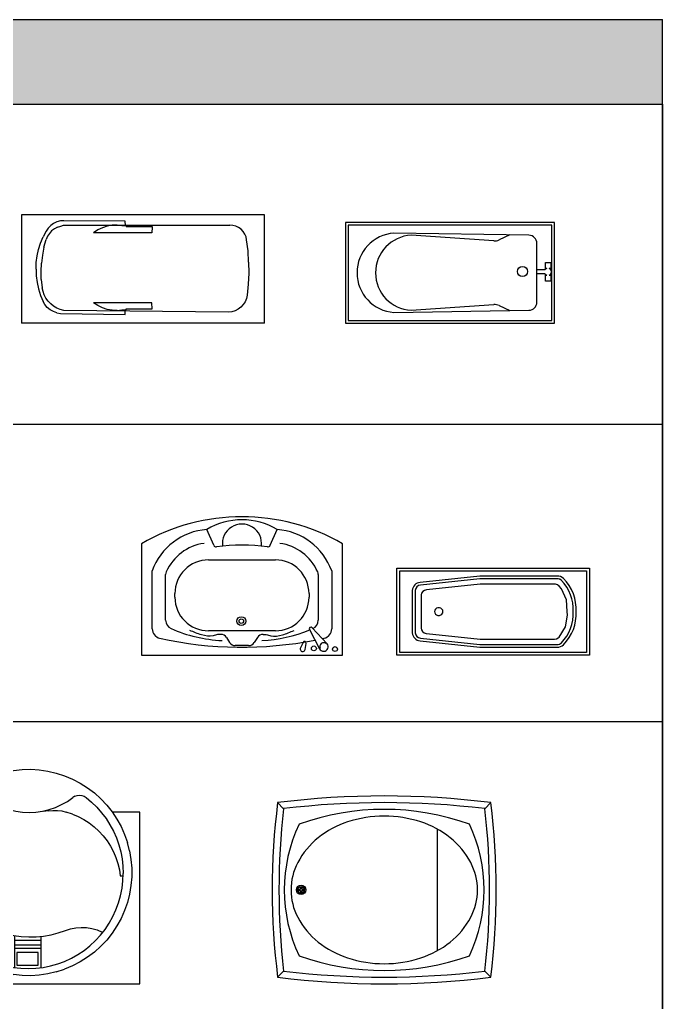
# Model space of a CAD drawing. Header units: millimetres. Extents: x 4994 to 37440, y 17304 to 30205.
# Drawn here: x 32649 to 37440, y 22884 to 30205 of the extents above; entities that cross this region are included whole.
import ezdxf

# ---------------------------------------------------------------- set-up
doc = ezdxf.new("R2010")
doc.units = ezdxf.units.MM
doc.layers.add('www.cad-blocks.net', color=7, linetype='Continuous')

# ---------------------------------------------------------------- blocks, each defined once
blk = doc.blocks.new('A$C5ABF5309')
for p, q in [((1.3328, 1.5985, -0.3429), (0, 1.5985, -0.3429)), ((0, 1.5985, -0.3429), (0, 0.3185, -0.3429)), ((0.7498, 1.5341, -0.3429), (0.8142, 1.5375, -0.3429)), ((0.8142, 1.5375, -0.3429), (0.8786, 1.5364, -0.3429)), ((1.3328, 1.3503, -0.3429), (1.3328, 1.5985, -0.3429)), ((0.445, 1.4352, -0.3429), (0.5025, 1.4651, -0.3429)), ((0.5025, 1.4651, -0.3429), (0.5612, 1.4893, -0.3429)), ((0.6233, 1.51, -0.3429), (0.5612, 1.4893, -0.3429)), ((0.6233, 1.51, -0.3429), (0.6854, 1.5238, -0.3429)), ((0.721, 1.4755, -0.3429), (0.667, 1.464, -0.3429)), ((0.6854, 1.5238, -0.3429), (0.7498, 1.5341, -0.3429)), ((0.7762, 1.4812, -0.3429), (0.721, 1.4755, -0.3429)), ((0.736, 1.4743, -0.3429), (0.736, 1.2489, -0.3429)), ((0.8314, 1.4835, -0.3429), (0.7762, 1.4812, -0.3429)), ((0.8866, 1.4812, -0.3429), (0.8314, 1.4835, -0.3429)), ((0.8786, 1.5364, -0.3429), (0.9418, 1.5295, -0.3429)), ((0.9418, 1.4755, -0.3429), (0.8866, 1.4812, -0.3429)), ((0.9349, 1.242, -0.3429), (0.9349, 1.4743, -0.3429)), ((1.0051, 1.518, -0.3429), (0.9418, 1.5295, -0.3429)), ((0.997, 1.464, -0.3429), (0.9418, 1.4755, -0.3429)), ((1.0051, 1.518, -0.3429), (1.0672, 1.5008, -0.3429)), ((1.0672, 1.5008, -0.3429), (1.1281, 1.4778, -0.3429)), ((1.1281, 1.4778, -0.3429), (1.1856, 1.4502, -0.3429)), ((0.3392, 1.3616, -0.3429), (0.391, 1.4007, -0.3429)), ((0.391, 1.4007, -0.3429), (0.445, 1.4352, -0.3429)), ((0.5106, 1.4065, -0.3429), (0.4623, 1.38, -0.3429)), ((0.5612, 1.4306, -0.3429), (0.5106, 1.4065, -0.3429)), ((0.6129, 1.449, -0.3429), (0.5612, 1.4306, -0.3429)), ((0.667, 1.464, -0.3429), (0.6129, 1.449, -0.3429)), ((0.759, 1.4594, -0.3429), (0.759, 1.3651, -0.3429)), ((0.9165, 1.4594, -0.3429), (0.759, 1.4594, -0.3429)), ((0.9165, 1.3651, -0.3429), (0.9165, 1.4594, -0.3429)), ((1.0499, 1.449, -0.3429), (0.997, 1.464, -0.3429)), ((1.1028, 1.4306, -0.3429), (1.0499, 1.449, -0.3429)), ((1.1534, 1.4065, -0.3429), (1.1028, 1.4306, -0.3429)), ((1.2017, 1.38, -0.3429), (1.1534, 1.4065, -0.3429)), ((1.1856, 1.4502, -0.3429), (1.242, 1.418, -0.3429)), ((1.242, 1.418, -0.3429), (1.2949, 1.3812, -0.3429)), ((0.2472, 1.2719, -0.3429), (0.2921, 1.3179, -0.3429)), ((0.2921, 1.3179, -0.3429), (0.3392, 1.3616, -0.3429)), ((0.4163, 1.349, -0.3429), (0.3726, 1.3145, -0.3429)), ((0.4623, 1.38, -0.3429), (0.4163, 1.349, -0.3429)), ((0.736, 1.3352, -0.3429), (0.9349, 1.3352, -0.3429)), ((0.759, 1.3651, -0.3429), (0.9165, 1.3651, -0.3429)), ((1.2477, 1.349, -0.3429), (1.2017, 1.38, -0.3429)), ((1.2914, 1.3145, -0.3429), (1.2477, 1.349, -0.3429)), ((1.3328, 1.3503, -0.3429), (1.2949, 1.3812, -0.3429)), ((1.3443, 1.3409, -0.3429), (1.3903, 1.2949, -0.3429)), ((0.207, 1.2213, -0.3429), (0.2472, 1.2719, -0.3429)), ((0.3312, 1.2765, -0.3429), (0.2932, 1.2363, -0.3429)), ((0.3726, 1.3145, -0.3429), (0.3312, 1.2765, -0.3429)), ((0.7728, 1.2477, -0.3429), (0.7176, 1.242, -0.3429)), ((0.9315, 1.3087, -0.3429), (0.736, 1.3087, -0.3429)), ((0.736, 1.2754, -0.3429), (0.9349, 1.2754, -0.3429)), ((0.8291, 1.2489, -0.3429), (0.7728, 1.2477, -0.3429)), ((0.8843, 1.2466, -0.3429), (0.8291, 1.2489, -0.3429)), ((0.9395, 1.2386, -0.3429), (0.8843, 1.2466, -0.3429)), ((1.3317, 1.2765, -0.3429), (1.2914, 1.3145, -0.3429)), ((1.3696, 1.2363, -0.3429), (1.3317, 1.2765, -0.3429)), ((1.3903, 1.2949, -0.3429), (1.4329, 1.2466, -0.3429)), ((1.4329, 1.2466, -0.3429), (1.4708, 1.1949, -0.3429)), ((0.1713, 1.1673, -0.3429), (0.207, 1.2213, -0.3429)), ((0.2587, 1.1926, -0.3429), (0.2288, 1.1466, -0.3429)), ((0.2932, 1.2363, -0.3429), (0.2587, 1.1926, -0.3429)), ((0.3185, 1.196, -0.3429), (0.2817, 1.2121, -0.3429)), ((0.3576, 1.1856, -0.3429), (0.3185, 1.196, -0.3429)), ((0.3979, 1.1788, -0.3429), (0.3576, 1.1856, -0.3429)), ((0.4381, 1.1776, -0.3429), (0.3979, 1.1788, -0.3429)), ((0.4784, 1.1799, -0.3429), (0.4381, 1.1776, -0.3429)), ((0.5175, 1.188, -0.3429), (0.4784, 1.1799, -0.3429)), ((0.5554, 1.2006, -0.3429), (0.5175, 1.188, -0.3429)), ((0.6083, 1.2179, -0.3429), (0.5554, 1.2006, -0.3429)), ((0.6624, 1.2328, -0.3429), (0.6083, 1.2179, -0.3429)), ((0.7176, 1.242, -0.3429), (0.6624, 1.2328, -0.3429)), ((0.9947, 1.2282, -0.3429), (0.9395, 1.2386, -0.3429)), ((1.0476, 1.2121, -0.3429), (0.9947, 1.2282, -0.3429)), ((1.0476, 1.2121, -0.3429), (1.1005, 1.1926, -0.3429)), ((1.1408, 1.1788, -0.3429), (1.1005, 1.1926, -0.3429)), ((1.1833, 1.1696, -0.3429), (1.1408, 1.1788, -0.3429)), ((1.311, 1.173, -0.3429), (1.2684, 1.1661, -0.3429)), ((1.3524, 1.1845, -0.3429), (1.311, 1.173, -0.3429)), ((1.3524, 1.1845, -0.3429), (1.3926, 1.2006, -0.3429)), ((1.4041, 1.1926, -0.3429), (1.3696, 1.2363, -0.3429)), ((1.4352, 1.1466, -0.3429), (1.4041, 1.1926, -0.3429)), ((1.4708, 1.1949, -0.3429), (1.5042, 1.1397, -0.3429)), ((0.115, 1.0523, -0.3429), (0.1403, 1.1109, -0.3429)), ((0.1403, 1.1109, -0.3429), (0.1713, 1.1673, -0.3429)), ((0.2288, 1.1466, -0.3429), (0.2012, 1.0971, -0.3429)), ((1.2259, 1.165, -0.3429), (1.1833, 1.1696, -0.3429)), ((1.2684, 1.1661, -0.3429), (1.2259, 1.165, -0.3429)), ((1.4616, 1.0971, -0.3429), (1.4352, 1.1466, -0.3429)), ((1.5042, 1.1397, -0.3429), (1.5329, 1.0822, -0.3429)), ((0.0931, 0.9913, -0.3429), (0.115, 1.0523, -0.3429)), ((0.1782, 1.0476, -0.3429), (0.1587, 0.9947, -0.3429)), ((0.2012, 1.0971, -0.3429), (0.1782, 1.0476, -0.3429)), ((1.4858, 1.0476, -0.3429), (1.4616, 1.0971, -0.3429)), ((1.5042, 0.9947, -0.3429), (1.4858, 1.0476, -0.3429)), ((1.5329, 1.0822, -0.3429), (1.5559, 1.0212, -0.3429)), ((0.077, 0.9292, -0.3429), (0.0931, 0.9913, -0.3429)), ((0.1587, 0.9947, -0.3429), (0.1437, 0.9418, -0.3429)), ((1.5191, 0.9418, -0.3429), (1.5042, 0.9947, -0.3429)), ((1.5743, 0.9603, -0.3429), (1.5559, 1.0212, -0.3429)), ((1.5881, 0.897, -0.3429), (1.5743, 0.9603, -0.3429)), ((0.0667, 0.8648, -0.3429), (0.077, 0.9292, -0.3429)), ((0.1322, 0.8866, -0.3429), (0.1265, 0.8314, -0.3429)), ((0.1437, 0.9418, -0.3429), (0.1322, 0.8866, -0.3429)), ((1.5306, 0.8866, -0.3429), (1.5191, 0.9418, -0.3429)), ((1.5375, 0.8314, -0.3429), (1.5306, 0.8866, -0.3429)), ((1.5881, 0.897, -0.3429), (1.5962, 0.8338, -0.3429)), ((0.0609, 0.8016, -0.3429), (0.0667, 0.8648, -0.3429)), ((0.1265, 0.8314, -0.3429), (0.1242, 0.7762, -0.3429)), ((1.5387, 0.7762, -0.3429), (1.5375, 0.8314, -0.3429)), ((1.5962, 0.8338, -0.3429), (1.5985, 0.7694, -0.3429)), ((0.0609, 0.7372, -0.3429), (0.0609, 0.8016, -0.3429)), ((0.0667, 0.6728, -0.3429), (0.0609, 0.7372, -0.3429)), ((0.1265, 0.7222, -0.3429), (0.1242, 0.7762, -0.3429)), ((0.146, 0.7947, -0.3429), (0.1311, 0.7947, -0.3429)), ((0.1529, 0.7487, -0.3429), (0.146, 0.7947, -0.3429)), ((0.1644, 0.7027, -0.3429), (0.1529, 0.7487, -0.3429)), ((1.5134, 0.7487, -0.3429), (1.503, 0.7027, -0.3429)), ((1.5203, 0.7947, -0.3429), (1.5134, 0.7487, -0.3429)), ((1.5203, 0.7947, -0.3429), (1.5352, 0.7947, -0.3429)), ((1.5364, 0.682, -0.3429), (1.5433, 0.7429, -0.3429)), ((1.5433, 0.7429, -0.3429), (1.5387, 0.7762, -0.3429)), ((1.5985, 0.7694, -0.3429), (1.5962, 0.705, -0.3429)), ((0.077, 0.6083, -0.3429), (0.0667, 0.6728, -0.3429)), ((0.1322, 0.6682, -0.3429), (0.1265, 0.7222, -0.3429)), ((0.1426, 0.6141, -0.3429), (0.1322, 0.6682, -0.3429)), ((0.1794, 0.6578, -0.3429), (0.1644, 0.7027, -0.3429)), ((1.503, 0.7027, -0.3429), (1.4881, 0.6578, -0.3429)), ((1.5364, 0.682, -0.3429), (1.5249, 0.621, -0.3429)), ((1.5962, 0.705, -0.3429), (1.5881, 0.6406, -0.3429)), ((0.077, 0.6083, -0.3429), (0.0931, 0.5463, -0.3429)), ((0.1564, 0.5624, -0.3429), (0.1426, 0.6141, -0.3429)), ((0.1978, 0.6141, -0.3429), (0.1794, 0.6578, -0.3429)), ((0.2196, 0.5727, -0.3429), (0.1978, 0.6141, -0.3429)), ((1.4697, 0.6141, -0.3429), (1.4467, 0.5727, -0.3429)), ((1.4881, 0.6578, -0.3429), (1.4697, 0.6141, -0.3429)), ((1.5249, 0.621, -0.3429), (1.5088, 0.5624, -0.3429)), ((1.5881, 0.6406, -0.3429), (1.5743, 0.5773, -0.3429)), ((0.115, 0.4853, -0.3429), (0.0931, 0.5463, -0.3429)), ((0.1748, 0.5106, -0.3429), (0.1564, 0.5624, -0.3429)), ((0.2449, 0.5325, -0.3429), (0.2196, 0.5727, -0.3429)), ((0.2748, 0.4957, -0.3429), (0.2449, 0.5325, -0.3429)), ((1.4214, 0.5325, -0.3429), (1.3926, 0.4957, -0.3429)), ((1.4467, 0.5727, -0.3429), (1.4214, 0.5325, -0.3429)), ((1.5088, 0.5624, -0.3429), (1.4881, 0.5037, -0.3429)), ((1.5559, 0.5164, -0.3429), (1.5329, 0.4566, -0.3429)), ((1.5743, 0.5773, -0.3429), (1.5559, 0.5164, -0.3429)), ((0.1403, 0.4267, -0.3429), (0.115, 0.4853, -0.3429)), ((0.1978, 0.4612, -0.3429), (0.1748, 0.5106, -0.3429)), ((0.2231, 0.4129, -0.3429), (0.1978, 0.4612, -0.3429)), ((0.3059, 0.46, -0.3429), (0.2748, 0.4957, -0.3429)), ((0.3415, 0.429, -0.3429), (0.3059, 0.46, -0.3429)), ((1.3604, 0.46, -0.3429), (1.3259, 0.429, -0.3429)), ((1.3926, 0.4957, -0.3429), (1.3604, 0.46, -0.3429)), ((1.4628, 0.4485, -0.3429), (1.4329, 0.3945, -0.3429)), ((1.4881, 0.5037, -0.3429), (1.4628, 0.4485, -0.3429)), ((1.5329, 0.4566, -0.3429), (1.5042, 0.3979, -0.3429)), ((0.1713, 0.3703, -0.3429), (0.1403, 0.4267, -0.3429)), ((0.207, 0.3163, -0.3429), (0.1713, 0.3703, -0.3429)), ((0.2518, 0.3669, -0.3429), (0.2231, 0.4129, -0.3429)), ((0.2852, 0.3232, -0.3429), (0.2518, 0.3669, -0.3429)), ((0.3783, 0.3991, -0.3429), (0.3415, 0.429, -0.3429)), ((0.4186, 0.3738, -0.3429), (0.3783, 0.3991, -0.3429)), ((0.46, 0.3519, -0.3429), (0.4186, 0.3738, -0.3429)), ((1.2489, 0.3738, -0.3429), (1.2075, 0.3519, -0.3429)), ((1.2891, 0.3991, -0.3429), (1.2489, 0.3738, -0.3429)), ((1.3259, 0.429, -0.3429), (1.2891, 0.3991, -0.3429)), ((1.4329, 0.3945, -0.3429), (1.3984, 0.3439, -0.3429)), ((1.5042, 0.3979, -0.3429), (1.4708, 0.3427, -0.3429)), ((0, 0.3185, -0.3429), (0.207, 0.3185, -0.3429)), ((0.2472, 0.2668, -0.3429), (0.207, 0.3163, -0.3429)), ((0.3208, 0.2829, -0.3429), (0.2852, 0.3232, -0.3429)), ((0.5037, 0.3335, -0.3429), (0.46, 0.3519, -0.3429)), ((0.5037, 0.3335, -0.3429), (0.5485, 0.3185, -0.3429)), ((0.5819, 0.3105, -0.3429), (0.5485, 0.3185, -0.3429)), ((0.6152, 0.3071, -0.3429), (0.5819, 0.3105, -0.3429)), ((0.6497, 0.3059, -0.3429), (0.6152, 0.3071, -0.3429)), ((0.6773, 0.3002, -0.3429), (0.6302, 0.2841, -0.3429)), ((0.6831, 0.3082, -0.3429), (0.6497, 0.3059, -0.3429)), ((0.7256, 0.3117, -0.3429), (0.6773, 0.3002, -0.3429)), ((0.6831, 0.3082, -0.3429), (0.7176, 0.3151, -0.3429)), ((0.7762, 0.3197, -0.3429), (0.7256, 0.3117, -0.3429)), ((0.8257, 0.322, -0.3429), (0.7762, 0.3197, -0.3429)), ((0.8763, 0.3197, -0.3429), (0.8257, 0.322, -0.3429)), ((0.9257, 0.3117, -0.3429), (0.8763, 0.3197, -0.3429)), ((0.9752, 0.3002, -0.3429), (0.9257, 0.3117, -0.3429)), ((0.9832, 0.3082, -0.3429), (0.9499, 0.3151, -0.3429)), ((1.0223, 0.2841, -0.3429), (0.9752, 0.3002, -0.3429)), ((1.0177, 0.3059, -0.3429), (0.9832, 0.3082, -0.3429)), ((1.0511, 0.3071, -0.3429), (1.0177, 0.3059, -0.3429)), ((1.0856, 0.3105, -0.3429), (1.0511, 0.3071, -0.3429)), ((1.1189, 0.3185, -0.3429), (1.0856, 0.3105, -0.3429)), ((1.1638, 0.3335, -0.3429), (1.1189, 0.3185, -0.3429)), ((1.2075, 0.3519, -0.3429), (1.1638, 0.3335, -0.3429)), ((1.3593, 0.2956, -0.3429), (1.3179, 0.2507, -0.3429)), ((1.3984, 0.3439, -0.3429), (1.3593, 0.2956, -0.3429)), ((1.4708, 0.3427, -0.3429), (1.4329, 0.291, -0.3429)), ((0.2472, 0.2668, -0.3429), (0.2921, 0.2196, -0.3429)), ((0.3392, 0.176, -0.3429), (0.2921, 0.2196, -0.3429)), ((0.3599, 0.2449, -0.3429), (0.3208, 0.2829, -0.3429)), ((0.4013, 0.2093, -0.3429), (0.3599, 0.2449, -0.3429)), ((0.5405, 0.2392, -0.3429), (0.4991, 0.2093, -0.3429)), ((0.5842, 0.2634, -0.3429), (0.5405, 0.2392, -0.3429)), ((0.6302, 0.2841, -0.3429), (0.5842, 0.2634, -0.3429)), ((1.0683, 0.2634, -0.3429), (1.0223, 0.2841, -0.3429)), ((1.112, 0.2392, -0.3429), (1.0683, 0.2634, -0.3429)), ((1.112, 0.2392, -0.3429), (1.1523, 0.2093, -0.3429)), ((1.2845, 0.2231, -0.3429), (1.265, 0.2139, -0.3429)), ((1.3018, 0.2358, -0.3429), (1.2845, 0.2231, -0.3429)), ((1.3018, 0.2358, -0.3429), (1.3179, 0.2507, -0.3429)), ((1.3903, 0.2427, -0.3429), (1.3443, 0.1978, -0.3429)), ((1.4329, 0.291, -0.3429), (1.3903, 0.2427, -0.3429)), ((0.391, 0.1369, -0.3429), (0.3392, 0.176, -0.3429)), ((0.4163, 0.2012, -0.3429), (0.4013, 0.2093, -0.3429)), ((0.4335, 0.1955, -0.3429), (0.4163, 0.2012, -0.3429)), ((0.4508, 0.1932, -0.3429), (0.4335, 0.1955, -0.3429)), ((0.468, 0.1955, -0.3429), (0.4508, 0.1932, -0.3429)), ((0.4841, 0.2012, -0.3429), (0.468, 0.1955, -0.3429)), ((0.4841, 0.2012, -0.3429), (0.4991, 0.2093, -0.3429)), ((1.1638, 0.2036, -0.3429), (1.1523, 0.2093, -0.3429)), ((1.1764, 0.2001, -0.3429), (1.1638, 0.2036, -0.3429)), ((1.1891, 0.2012, -0.3429), (1.1764, 0.2001, -0.3429)), ((1.1891, 0.2012, -0.3429), (1.2017, 0.2059, -0.3429)), ((1.2224, 0.2059, -0.3429), (1.2017, 0.2059, -0.3429)), ((1.2443, 0.2082, -0.3429), (1.2224, 0.2059, -0.3429)), ((1.2949, 0.1564, -0.3429), (1.242, 0.1196, -0.3429)), ((1.265, 0.2139, -0.3429), (1.2443, 0.2082, -0.3429)), ((1.3443, 0.1978, -0.3429), (1.2949, 0.1564, -0.3429)), ((0.445, 0.1024, -0.3429), (0.391, 0.1369, -0.3429)), ((0.5025, 0.0725, -0.3429), (0.445, 0.1024, -0.3429)), ((1.1856, 0.0874, -0.3429), (1.1281, 0.0598, -0.3429)), ((1.242, 0.1196, -0.3429), (1.1856, 0.0874, -0.3429)), ((0.5612, 0.0483, -0.3429), (0.5025, 0.0725, -0.3429)), ((0.6233, 0.0276, -0.3429), (0.5612, 0.0483, -0.3429)), ((0.6854, 0.0138, -0.3429), (0.6233, 0.0276, -0.3429)), ((0.7498, 0.0035, -0.3429), (0.6854, 0.0138, -0.3429)), ((0.8142, 0, -0.3429), (0.7498, 0.0035, -0.3429)), ((0.8786, 0.0012, -0.3429), (0.8142, 0, -0.3429)), ((0.9418, 0.0081, -0.3429), (0.8786, 0.0012, -0.3429)), ((1.0051, 0.0196, -0.3429), (0.9418, 0.0081, -0.3429)), ((1.0672, 0.0368, -0.3429), (1.0051, 0.0196, -0.3429)), ((1.1281, 0.0598, -0.3429), (1.0672, 0.0368, -0.3429))]:
    blk.add_line(p, q)
blk.add_arc((1.2951, 1.2921, -0.3429), 0.0693, 44.71766, 56.99436)
blk = doc.blocks.new('A$C036C0694')
for p, q in [((1.8124, 0.8062, -0.3429), (0, 0.8062, -0.3429)), ((0, 0.8062, -0.3429), (0, 0, -0.3429)), ((1.8124, 0, -0.3429), (1.8124, 0.8062, -0.3429)), ((0.2404, 0.7429, -0.3429), (0.2185, 0.728, -0.3429)), ((0.2645, 0.7544, -0.3429), (0.2404, 0.7429, -0.3429)), ((0.291, 0.7613, -0.3429), (0.2645, 0.7544, -0.3429)), ((0.3174, 0.7636, -0.3429), (0.291, 0.7613, -0.3429)), ((0.774, 0.7602, -0.3429), (0.3174, 0.7636, -0.3429)), ((0.7763, 0.7268, -0.3429), (0.774, 0.7602, -0.3429)), ((0.1852, 0.6866, -0.3429), (0.1622, 0.6429, -0.3429)), ((0.2001, 0.7084, -0.3429), (0.1852, 0.6866, -0.3429)), ((0.2082, 0.6693, -0.3429), (0.1944, 0.6475, -0.3429)), ((0.2185, 0.728, -0.3429), (0.2001, 0.7084, -0.3429)), ((0.2254, 0.6889, -0.3429), (0.2082, 0.6693, -0.3429)), ((0.2461, 0.7038, -0.3429), (0.2254, 0.6889, -0.3429)), ((0.2691, 0.7153, -0.3429), (0.2461, 0.7038, -0.3429)), ((0.2691, 0.7153, -0.3429), (0.2944, 0.7234, -0.3429)), ((0.2944, 0.7234, -0.3429), (0.314, 0.7303, -0.3429)), ((0.314, 0.7303, -0.3429), (1.5537, 0.7303, -0.3429)), ((0.5693, 0.6946, -0.3429), (0.5382, 0.6739, -0.3429)), ((0.9718, 0.6739, -0.3429), (0.5382, 0.6739, -0.3429)), ((0.6038, 0.7107, -0.3429), (0.5693, 0.6946, -0.3429)), ((0.6383, 0.7222, -0.3429), (0.6038, 0.7107, -0.3429)), ((0.6762, 0.7291, -0.3429), (0.6383, 0.7222, -0.3429)), ((0.713, 0.7303, -0.3429), (0.6762, 0.7291, -0.3429)), ((0.713, 0.7303, -0.3429), (0.7498, 0.7268, -0.3429)), ((0.7498, 0.7268, -0.3429), (0.7797, 0.7268, -0.3429)), ((0.7797, 0.7268, -0.3429), (0.7797, 0.7199, -0.3429)), ((0.7797, 0.7199, -0.3429), (0.9752, 0.7199, -0.3429)), ((0.9752, 0.7165, -0.3429), (0.9718, 0.6739, -0.3429)), ((0.9752, 0.7199, -0.3429), (0.9752, 0.7165, -0.3429)), ((1.5767, 0.728, -0.3429), (1.5537, 0.7303, -0.3429)), ((1.5985, 0.7222, -0.3429), (1.5767, 0.728, -0.3429)), ((1.6192, 0.7119, -0.3429), (1.5985, 0.7222, -0.3429)), ((1.6376, 0.6992, -0.3429), (1.6192, 0.7119, -0.3429)), ((1.6526, 0.6831, -0.3429), (1.6376, 0.6992, -0.3429)), ((1.6652, 0.6636, -0.3429), (1.6526, 0.6831, -0.3429)), ((1.6744, 0.6429, -0.3429), (1.6652, 0.6636, -0.3429)), ((0.1277, 0.5497, -0.3429), (0.1426, 0.5969, -0.3429)), ((0.1426, 0.5969, -0.3429), (0.1622, 0.6429, -0.3429)), ((0.1679, 0.5658, -0.3429), (0.1852, 0.6245, -0.3429)), ((0.1944, 0.6475, -0.3429), (0.1852, 0.6245, -0.3429)), ((1.679, 0.621, -0.3429), (1.6744, 0.6429, -0.3429)), ((1.6894, 0.5382, -0.3429), (1.679, 0.621, -0.3429)), ((0.1173, 0.5014, -0.3429), (0.1277, 0.5497, -0.3429)), ((0.1679, 0.5658, -0.3429), (0.1564, 0.506, -0.3429)), ((1.694, 0.4554, -0.3429), (1.6894, 0.5382, -0.3429)), ((0.1093, 0.4025, -0.3429), (0.1104, 0.452, -0.3429)), ((0.1104, 0.452, -0.3429), (0.1173, 0.5014, -0.3429)), ((0.1461, 0.3853, -0.3429), (0.1495, 0.4462, -0.3429)), ((0.1564, 0.506, -0.3429), (0.1495, 0.4462, -0.3429)), ((1.694, 0.4554, -0.3429), (1.6951, 0.3726, -0.3429)), ((0.1093, 0.4025, -0.3429), (0.1104, 0.3531, -0.3429)), ((0.1484, 0.3243, -0.3429), (0.1461, 0.3853, -0.3429)), ((1.6951, 0.3726, -0.3429), (1.6905, 0.2898, -0.3429)), ((0.1104, 0.3531, -0.3429), (0.1173, 0.3036, -0.3429)), ((0.1173, 0.3036, -0.3429), (0.1277, 0.2553, -0.3429)), ((0.1484, 0.3243, -0.3429), (0.1553, 0.2645, -0.3429)), ((0.1277, 0.2553, -0.3429), (0.1426, 0.207, -0.3429)), ((0.161, 0.2369, -0.3429), (0.1553, 0.2645, -0.3429)), ((0.1702, 0.2105, -0.3429), (0.161, 0.2369, -0.3429)), ((1.6905, 0.2898, -0.3429), (1.6825, 0.2082, -0.3429)), ((0.1426, 0.207, -0.3429), (0.161, 0.161, -0.3429)), ((0.1748, 0.138, -0.3429), (0.161, 0.161, -0.3429)), ((0.1829, 0.1863, -0.3429), (0.1702, 0.2105, -0.3429)), ((0.2001, 0.1645, -0.3429), (0.1829, 0.1863, -0.3429)), ((0.2185, 0.1438, -0.3429), (0.2001, 0.1645, -0.3429)), ((0.9718, 0.1518, -0.3429), (0.5382, 0.1518, -0.3429)), ((0.5693, 0.1311, -0.3429), (0.5382, 0.1518, -0.3429)), ((0.9752, 0.1081, -0.3429), (0.9718, 0.1518, -0.3429)), ((1.6675, 0.1599, -0.3429), (1.6537, 0.138, -0.3429)), ((1.6779, 0.1829, -0.3429), (1.6675, 0.1599, -0.3429)), ((1.6825, 0.2082, -0.3429), (1.6779, 0.1829, -0.3429)), ((0.1932, 0.1173, -0.3429), (0.1748, 0.138, -0.3429)), ((0.2139, 0.0989, -0.3429), (0.1932, 0.1173, -0.3429)), ((0.2381, 0.0863, -0.3429), (0.2139, 0.0989, -0.3429)), ((0.2404, 0.1265, -0.3429), (0.2185, 0.1438, -0.3429)), ((0.2634, 0.0771, -0.3429), (0.2381, 0.0863, -0.3429)), ((0.2645, 0.1127, -0.3429), (0.2404, 0.1265, -0.3429)), ((0.2634, 0.0771, -0.3429), (0.291, 0.0725, -0.3429)), ((0.2898, 0.1024, -0.3429), (0.2645, 0.1127, -0.3429)), ((0.3174, 0.0955, -0.3429), (0.2898, 0.1024, -0.3429)), ((1.5445, 0.0828, -0.3429), (0.3174, 0.0955, -0.3429)), ((0.6038, 0.115, -0.3429), (0.5693, 0.1311, -0.3429)), ((0.6383, 0.1024, -0.3429), (0.6038, 0.115, -0.3429)), ((0.6762, 0.0966, -0.3429), (0.6383, 0.1024, -0.3429)), ((0.713, 0.0955, -0.3429), (0.6762, 0.0966, -0.3429)), ((0.713, 0.0955, -0.3429), (0.7498, 0.0989, -0.3429)), ((0.7498, 0.0989, -0.3429), (0.7797, 0.0989, -0.3429)), ((0.774, 0.0656, -0.3429), (0.774, 0.092, -0.3429)), ((0.7797, 0.1058, -0.3429), (0.9752, 0.1058, -0.3429)), ((0.7797, 0.0989, -0.3429), (0.7797, 0.1058, -0.3429)), ((0.9752, 0.1058, -0.3429), (0.9752, 0.1081, -0.3429)), ((1.5698, 0.0851, -0.3429), (1.5445, 0.0828, -0.3429)), ((1.5939, 0.092, -0.3429), (1.5698, 0.0851, -0.3429)), ((1.6169, 0.1035, -0.3429), (1.5939, 0.092, -0.3429)), ((1.6365, 0.1196, -0.3429), (1.6169, 0.1035, -0.3429)), ((1.6537, 0.138, -0.3429), (1.6365, 0.1196, -0.3429)), ((1.8124, 0, -0.3429), (0, 0, -0.3429)), ((0.291, 0.0725, -0.3429), (0.774, 0.0656, -0.3429))]:
    blk.add_line(p, q)
blk = doc.blocks.new('A$C477F3466')
for p, q in [((0.5391, 0.8179), (0.4883, 0.9351)), ((0.9609, 0.8179), (1.0117, 0.9351)), ((0, 0.83), (0, 0)), ((1.5, 0), (1.5, 0.83)), ((0.5002, 0.7092), (0.9998, 0.7092)), ((0.0812, 0.1946), (0.0812, 0.6285)), ((0.1812, 0.2593), (0.1812, 0.5998)), ((1.3188, 0.5998), (1.3188, 0.2593)), ((1.4188, 0.6285), (1.4188, 0.1946)), ((0.2502, 0.4311), (0.2502, 0.4592)), ((1.2498, 0.4592), (1.2498, 0.4311)), ((0.9998, 0.1811), (0.5002, 0.1811)), ((1.2531, 0.1906), (1.3284, 0.0477)), ((1.3855, 0.0851), (1.2724, 0.2044)), ((0.6344, 0.1313), (0.6579, 0.0943)), ((0.8656, 0.1313), (0.8421, 0.0943)), ((1.2055, 0.0943), (1.1861, 0.0531)), ((1.2204, 0.0408), (1.2282, 0.0872)), ((0, 0), (1.5, 0)), ((0.7999, 0.0711), (0.7001, 0.0711))]:
    blk.add_line(p, q)
for centre, radius in [((0.7452, 0.2533), 0.0328), ((0.7452, 0.2533), 0.0168), ((1.2863, 0.0499), 0.0182), ((1.4438, 0.045), 0.0182)]:
    blk.add_circle(centre, radius)
for centre, radius, start, end in [((0.75, -0.4762), 1.5063, 60.13717, 119.86283), ((0.75, 0.4997), 0.508, 58.98802, 121.01198), ((0.75, 0.8306), 0.146, 352.61705, 187.38295), ((0.5183, 0.4716), 0.4644, 93.71179, 160.25731), ((0.9817, 0.4716), 0.4644, 19.74269, 86.28821), ((0.5183, 0.4716), 0.3644, 98.03851, 155.94821), ((0.5575, 0.8258), 0.02, 203.44894, 278.41167), ((0.75, -0.4762), 1.2962, 81.58833, 98.41167), ((0.9425, 0.8258), 0.02, 261.58833, 336.55106), ((0.9817, 0.4716), 0.3644, 24.05179, 81.96149), ((0.5002, 0.4592), 0.25, 90, 180), ((0.9998, 0.4592), 0.25, 0, 90), ((0.2312, 0.5998), 0.05, 155.94821, 180), ((1.2688, 0.5998), 0.05, 0, 24.05179), ((0.5002, 0.4311), 0.25, 180, 270), ((0.9998, 0.4311), 0.25, 270, 0), ((0.2474, 0.2583), 0.0662, 179.13031, 247.09128), ((1.2526, 0.2583), 0.0662, 292.90872, 0.86969), ((0.1516, 0.1946), 0.0704, 180, 257.576), ((0.651, 1.1778), 1.0704, 246.34736, 267.3398), ((0.5922, 0.1045), 0.05, 32.43653, 90), ((0.9078, 0.1045), 0.05, 90, 147.56347), ((0.849, 1.1778), 1.0704, 272.6602, 292.27735), ((1.2637, 0.1961), 0.012, 43.48582, 207.78972), ((1.2637, 0.1961), 0.012, 43.48582, 207.78972), ((1.3484, 0.1946), 0.0704, 282.424, 0), ((0.75, 2.9108), 2.8518, 257.576, 281.01123), ((0.7001, 0.1211), 0.05, 212.43653, 270), ((0.7999, 0.1211), 0.05, 270, 327.56347), ((1.2164, 0.0892), 0.012, 350.49628, 154.80018), ((1.3591, 0.0631), 0.0344, 206.69169, 39.7334), ((1.3596, 0.0624), 0.0294, 52.69274, 202.35233), ((0.75, 2.9108), 2.8518, 282.14047, 282.424), ((1.2026, 0.045), 0.0183, 153.70215, 346.74386)]:
    blk.add_arc(centre, radius, start, end)
for points in [[(0.5922, 0.1545), (0.5684, 0.1539), (0.535, 0.1444), (0.4489, 0.1504), (0.3616, 0.1839)], [(0.9078, 0.1545), (0.9316, 0.1539), (0.965, 0.1444), (1.0511, 0.1504), (1.1384, 0.1839)]]:
    blk.add_spline(points, degree=3)
blk = doc.blocks.new('A$C67963596')
for p, q in [((0.085, 1.3052), (0.04, 1.35)), ((1.63, 1.35), (1.585, 1.3052)), ((1.23, 1.1531), (1.23, 0.2469)), ((0.1905, 0.705), (0.21, 0.705)), ((0.1905, 0.695), (0.21, 0.695)), ((0.21, 0.7245), (0.21, 0.705)), ((0.21, 0.695), (0.21, 0.6755)), ((0.22, 0.7245), (0.22, 0.705)), ((0.22, 0.705), (0.2395, 0.705)), ((0.22, 0.695), (0.22, 0.6755)), ((0.22, 0.695), (0.2395, 0.695)), ((0.04, 0.05), (0.085, 0.0948)), ((1.63, 0.05), (1.585, 0.0948))]:
    blk.add_line(p, q)
for radius in [0.035, 0.025]:
    blk.add_circle((0.215, 0.7), radius)
for centre, radius, start, end in [((0.835, -4.9452), 6.3452, 82.80246, 97.19754), ((5.3013, 0.7), 5.3012, 172.95709, 187.04291), ((0.835, -4.9452), 6.2953, 83.15755, 96.84245), ((-3.6312, 0.7), 5.3012, 352.95709, 7.04291), ((5.3013, 0.7), 5.2512, 173.38244, 186.61756), ((0.835, -0.5878), 1.8878, 70.34455, 109.65545), ((0.835, 0.3744), 0.8756, 90, 108.14888), ((0.835, 0.3744), 0.8756, 71.85112, 90), ((-3.6312, 0.7), 5.2512, 353.38244, 6.61756), ((1.2364, 0.7), 1.1464, 154.69489, 205.30511), ((0.7827, 0.534), 0.7076, 108.14888, 128.35693), ((0.8873, 0.534), 0.7076, 51.64307, 71.85112), ((0.4336, 0.7), 1.1464, 334.69489, 25.30511), ((0.7025, 0.6354), 0.5783, 128.35693, 152.37175), ((0.9675, 0.6354), 0.5783, 27.62825, 51.64307), ((0.579, 0.7), 0.439, 152.37175, 180), ((1.091, 0.7), 0.439, 0, 27.62825), ((0.579, 0.7), 0.439, 180, 207.62825), ((1.091, 0.7), 0.439, 332.37175, 0), ((0.7025, 0.7646), 0.5783, 207.62825, 231.64307), ((0.9675, 0.7646), 0.5783, 308.35693, 332.37175), ((0.7827, 0.866), 0.7076, 231.64307, 251.85112), ((0.8873, 0.866), 0.7076, 288.14888, 308.35693), ((0.835, 1.9878), 1.8878, 250.34455, 289.65545), ((0.835, 1.0256), 0.8756, 251.85112, 270), ((0.835, 1.0256), 0.8756, 270, 288.14888), ((0.835, 6.3453), 6.2953, 263.15755, 276.84245), ((0.835, 6.3453), 6.3452, 262.80246, 277.19754)]:
    blk.add_arc(centre, radius, start, end)
blk = doc.blocks.new('A$C64BD5A06')
for p, q in [((1.56, 0.75), (0, 0.75)), ((0, 0.75), (0, 0)), ((1.56, 0), (1.56, 0.75)), ((1.54, 0.73), (0.02, 0.73)), ((0.02, 0.73), (0.02, 0.02)), ((1.3684, 0.6548), (0.362, 0.6709)), ((1.54, 0.02), (1.54, 0.73)), ((1.1068, 0.6127), (0.4905, 0.6552)), ((1.2265, 0.6571), (1.1468, 0.6199)), ((1.4274, 0.1562), (1.4274, 0.5948)), ((1.4916, 0.4526), (1.5309, 0.4526)), ((1.4916, 0.4081), (1.4916, 0.4526)), ((1.5309, 0.4526), (1.5309, 0.4081)), ((1.4268, 0.3999), (1.4902, 0.3999)), ((1.4268, 0.3688), (1.4268, 0.3999)), ((1.488, 0.3688), (1.4268, 0.3688)), ((1.5023, 0.4081), (1.4916, 0.4081)), ((1.5309, 0.4081), (1.5192, 0.4081)), ((1.4916, 0.3576), (1.5016, 0.3576)), ((1.4916, 0.3131), (1.4916, 0.3576)), ((1.5309, 0.3131), (1.4916, 0.3131)), ((1.5198, 0.3576), (1.5309, 0.3576)), ((1.5309, 0.3576), (1.5309, 0.3131)), ((0.362, 0.0801), (1.3684, 0.0962)), ((0.4905, 0.0959), (1.1068, 0.1384)), ((1.1468, 0.1311), (1.2265, 0.094)), ((0.02, 0.02), (1.54, 0.02)), ((0, 0), (1.56, 0))]:
    blk.add_line(p, q)
blk.add_circle((1.3205, 0.3847), 0.0381)
for centre, radius, start, end in [((0.3826, 0.3755), 0.2961, 93.9798, 266.0202), ((0.5044, 0.3755), 0.28, 92.83976, 267.16024), ((1.113, 0.6924), 0.08, 265.5273, 295.00172), ((1.3674, 0.5948), 0.06, 0, 89.08378), ((1.5107, 0.3827), 0.0267, 211.56379, 250.09066), ((1.5107, 0.3827), 0.0267, 108.48007, 140.02876), ((1.5107, 0.3827), 0.0267, 289.90934, 71.51993), ((1.3674, 0.1562), 0.06, 270.91622, 0), ((1.113, 0.0586), 0.08, 64.99828, 94.4727)]:
    blk.add_arc(centre, radius, start, end)
blk = doc.blocks.new('A$C0E3F7DFD')
for p, q in [((0, 0), (0, 1.4366)), ((0, 1.4366), (0.648, 1.4366)), ((0.0199, 0.022), (0.0199, 1.4146)), ((0.0199, 1.4146), (0.6281, 1.4146)), ((0.6281, 1.4146), (0.6281, 0.022)), ((0.648, 1.4366), (0.648, 0)), ((0.2361, 1.265), (0.1551, 1.2272)), ((0.324, 1.2701), (0.2361, 1.265)), ((0.3507, 1.2721), (0.324, 1.2701)), ((0.4376, 1.2569), (0.3507, 1.2721)), ((0.5145, 1.2098), (0.4376, 1.2569)), ((0.0589, 1.1955), (0.0589, 0.6187)), ((0.0791, 1.2006), (0.0789, 1.1955)), ((0.0789, 1.1955), (0.0789, 0.62)), ((0.0831, 1.2152), (0.0791, 1.2006)), ((0.0913, 1.2275), (0.0831, 1.2152)), ((0.1195, 1.184), (0.1187, 1.1756)), ((0.1187, 1.1756), (0.1187, 0.6226)), ((0.1244, 1.1983), (0.1195, 1.184)), ((0.1335, 1.2098), (0.1244, 1.1983)), ((0.1551, 1.2272), (0.1335, 1.2098)), ((0.5199, 1.2039), (0.5145, 1.2098)), ((0.5269, 1.1907), (0.5199, 1.2039)), ((0.5293, 1.1756), (0.5269, 1.1907)), ((0.5293, 0.6226), (0.5293, 1.1756)), ((0.5691, 0.62), (0.5691, 1.1955)), ((0.5891, 0.6187), (0.5891, 1.1955)), ((0.0589, 0.6187), (0.1065, 0.1741)), ((0.0789, 0.62), (0.1263, 0.1767)), ((0.1187, 0.6226), (0.1618, 0.2207)), ((0.4862, 0.2207), (0.5293, 0.6226)), ((0.5217, 0.1767), (0.5691, 0.62)), ((0.5415, 0.1741), (0.5891, 0.6187)), ((0.2984, 0.3287), (0.2949, 0.3183)), ((0.2949, 0.3183), (0.2949, 0.3072)), ((0.2949, 0.3072), (0.2984, 0.2968)), ((0.3048, 0.3372), (0.2984, 0.3287)), ((0.2984, 0.2968), (0.3048, 0.2884)), ((0.3135, 0.3427), (0.3048, 0.3372)), ((0.3234, 0.3447), (0.3135, 0.3427)), ((0.3333, 0.3427), (0.3234, 0.3447)), ((0.342, 0.3372), (0.3333, 0.3427)), ((0.3484, 0.3287), (0.342, 0.3372)), ((0.342, 0.2884), (0.3484, 0.2968)), ((0.3518, 0.3183), (0.3484, 0.3287)), ((0.3484, 0.2968), (0.3518, 0.3072)), ((0.3518, 0.3072), (0.3518, 0.3183)), ((0.1618, 0.2207), (0.1658, 0.2061)), ((0.3048, 0.2884), (0.3135, 0.2828)), ((0.3135, 0.2828), (0.3234, 0.2809)), ((0.3234, 0.2809), (0.3333, 0.2828)), ((0.3333, 0.2828), (0.342, 0.2884)), ((0.4859, 0.2182), (0.4862, 0.2207)), ((0.1658, 0.2061), (0.174, 0.1938)), ((0.174, 0.1938), (0.1856, 0.1855)), ((0.1856, 0.1855), (0.1991, 0.182)), ((0.1991, 0.182), (0.2014, 0.1819)), ((0.2014, 0.1819), (0.324, 0.1819)), ((0.324, 0.1819), (0.4466, 0.1819)), ((0.4466, 0.1819), (0.4603, 0.1845)), ((0.4603, 0.1845), (0.4723, 0.1922)), ((0.4723, 0.1922), (0.4812, 0.2039)), ((0.4812, 0.2039), (0.4859, 0.2182)), ((0.1659, 0.1379), (0.324, 0.1379)), ((0.1659, 0.1159), (0.324, 0.1159)), ((0.324, 0.1379), (0.4821, 0.1379)), ((0.324, 0.1159), (0.4821, 0.1159)), ((0.648, 0), (0, 0)), ((0.6281, 0.022), (0.0199, 0.022))]:
    blk.add_line(p, q)
for centre, radius, start, end in [((0.3025, 1.0205), 0.3167, 86.10922, 135.25213), ((0.3455, 1.0205), 0.3167, 44.74787, 93.89078), ((0.3018, 1.0187), 0.2965, 85.70588, 135.23679), ((0.3462, 1.0187), 0.2965, 44.76321, 94.29412), ((0.124, 1.1978), 0.0651, 135.43457, 181.97676), ((0.1222, 1.197), 0.0434, 135.43457, 181.97676), ((0.5258, 1.197), 0.0434, 358.02324, 44.56543), ((0.524, 1.1978), 0.0651, 358.02324, 44.56543), ((0.169, 0.1784), 0.0626, 183.92787, 267.18904), ((0.168, 0.1796), 0.0417, 183.92787, 267.18904), ((0.48, 0.1796), 0.0417, 272.81096, 356.07213), ((0.479, 0.1784), 0.0626, 272.81096, 356.07213)]:
    blk.add_arc(centre, radius, start, end)
blk = doc.blocks.new('FORMAT')
at = {"layer": 'www.cad-blocks.net', "true_color": 0x546d8e}
h = blk.add_hatch(color=155, dxfattribs=at)
h.set_gradient(color1=(68, 68, 68), color2=(84, 109, 142), tint=1)
h.paths.add_polyline_path([(7231.1, 30204.8), (7231.1, 29576.1), (37440.3, 29576.1), (37440.3, 30204.8)])
at = {"color": 7}
blk.add_line((7231.1, 29576.1), (37440.3, 29576.1), dxfattribs=at)
at = {"layer": 'www.cad-blocks.net', "color": 155, "true_color": 0x546d8e}
for p, q in [((7231.1, 30204.8), (37440.3, 30204.8)), ((37440.3, 17303.6), (37440.3, 30204.8)), ((7231.1, 29576.1), (37440.3, 29576.1)), ((7231.1, 29576.1), (37440.3, 29576.1)), ((7231.1, 29576.1), (37440.3, 29576.1)), ((37440.3, 29576.1), (37440.3, 17691.3)), ((7231.1, 27191.2), (37440.3, 27191.2)), ((7231.1, 24977.1), (37440.3, 24977.1))]:
    blk.add_line(p, q, dxfattribs=at)

msp = doc.modelspace()

# ---------------------------------------------------------------- block references
at = {"color": 7, "xscale": 1000, "yscale": 1000, "zscale": 1000}
for name, p in [('A$C036C0694', (32662, 27943.6)), ('A$C64BD5A06', (35077.4, 27943.6)), ('A$C477F3466', (33556.2, 25470.8)), ('A$C67963596', (34531.8, 23021.6, 0))]:
    msp.add_blockref(name, p, dxfattribs=at)
for name, p, rotation in [('A$C0E3F7DFD', (35460.2, 26118.8), 270), ('A$C5ABF5309', (33545.3, 24620.1, 342.9), 179.9999999999548)]:
    msp.add_blockref(name, p, dxfattribs=dict(at, rotation=rotation))
at = {"layer": 'www.cad-blocks.net'}
msp.add_blockref('FORMAT', (0, 0), dxfattribs=at)

doc.saveas('drawing.dxf')
